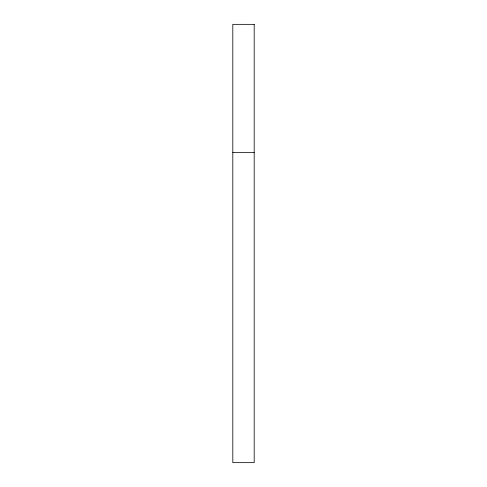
<?xml version="1.0" encoding="UTF-8"?>
<svg xmlns="http://www.w3.org/2000/svg" width="487" height="487" viewBox="0 0 487 487"><rect width="100%" height="100%" fill="white"/><g stroke="black" fill="none" stroke-linecap="round" stroke-linejoin="round"><path stroke-width="0.73" d="M232.81 152.632L254.19 152.632M254.19 24.35L232.81 24.35L232.81 462.65L254.19 462.65L254.19 24.35"/></g></svg>
